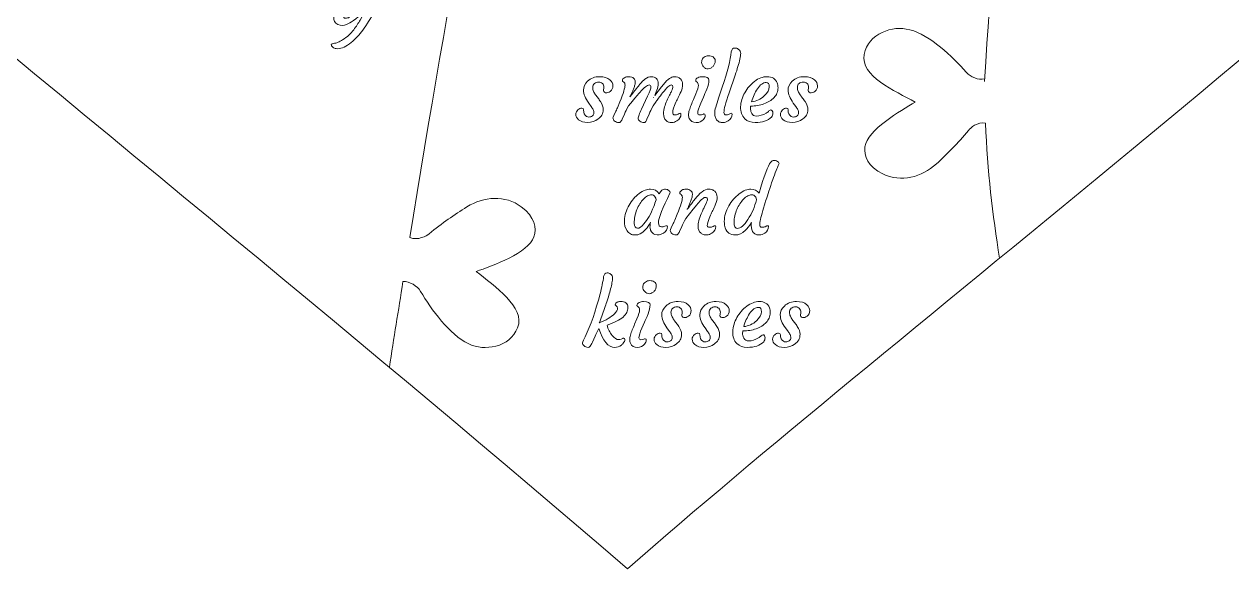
# Model space of a CAD drawing. Header units: inches. Extents: x -160 to 752, y 28 to 782.
# Drawn here: x 164.7 to 445.8, y 27.8 to 154.6 of the extents above; entities that cross this region are included whole.
import ezdxf

# ---------------------------------------------------------------- set-up
doc = ezdxf.new("R2010")
doc.units = ezdxf.units.IN
doc.header["$MEASUREMENT"] = 0
doc.layers.add('_U+0421_U+043B_U+043E_U+0439 1', color=7, linetype='Continuous')

# ---------------------------------------------------------------- blocks, each defined once
blk = doc.blocks.new('block 2')
at = {"layer": '_U+0421_U+043B_U+043E_U+0439 1', "color": 12, "lineweight": 9, "true_color": 0xe30513}
for points, knots in [([(305.09, 27.81), (184.24, 132.09), (55.29, 227.61), (-54.65, 344.61), (-130.38, 432.04), (-160.47, 554.53), (-106.38, 659.79), (-61.65, 746.82), (0.67, 769.94), (55.4, 761.15), (152.47, 745.58), (244.36, 626.03), (305, 559.17), (383.27, 640.56), (469.58, 781.89), (597.36, 753.44), (657.3, 740.1), (700.3, 699.79), (723.45, 645.65), (746.6, 591.54), (751.52, 539.49), (735.49, 482.62), (690.02, 321.27), (429.51, 136.47), (305.09, 27.81), (305.09, 27.81), (305.09, 27.81), (305.09, 27.81)], [0, 0, 0, 0, 1, 1, 1, 2, 2, 2, 3, 3, 3, 4, 4, 4, 5, 5, 5, 6, 6, 6, 7, 7, 7, 8, 8, 8, 9, 9, 9, 9]), ([(368.44, 630.97), (378.34, 624.63), (388.24, 618.29), (397.96, 611.69), (397.25, 610.26), (396.1, 609.49), (394.53, 609.41), (389.64, 609.17), (382.46, 608.18), (378.63, 605.28), (376.76, 603.87), (375.66, 602.11), (375.1, 599.84), (374.53, 597.57), (374.92, 595.27), (376.5, 593.41), (379.85, 589.45), (387.59, 593.74), (392.59, 595.78), (391.99, 591.84), (390.75, 582.99), (393.44, 580.17), (394.96, 578.58), (397.49, 577.82), (400.99, 579.5), (405.22, 581.53), (407.2, 586.12), (406.91, 590.7), (406.55, 594.08), (406.31, 597.58), (405.44, 601.41), (405.29, 602.07), (405.11, 604.3), (406.61, 605.55), (430.89, 588.41), (453.35, 569.48), (471.76, 543.66), (499.53, 504.69), (517.31, 450.95), (500.06, 389.01), (482.8, 327.07), (430.6, 256.9), (406.61, 207.43), (393.54, 180.48), (391.14, 191.77), (388.23, 141.24)], [0, 0, 0, 0, 1, 1, 1, 2, 2, 2, 3, 3, 3, 4, 4, 4, 5, 5, 5, 6, 6, 6, 7, 7, 7, 8, 8, 8, 9, 9, 9, 10, 10, 10, 11, 11, 11, 12, 12, 12, 13, 13, 13, 14, 14, 14, 15, 15, 15, 15]), ([(305, 559.17), (309.08, 537.63), (313.33, 515.82), (316.83, 494.96), (318.78, 494.8), (320.21, 496.52), (320.57, 497.09), (322.64, 500.43), (324.93, 503.09), (327.05, 505.75), (330.05, 509.22), (334.69, 511.09), (339.13, 509.56), (342.8, 508.3), (344.06, 505.99), (344.03, 503.79), (343.97, 499.89), (336.87, 494.46), (333.67, 492.07), (338.67, 490.02), (347.19, 487.64), (346.8, 482.46), (346.61, 480.03), (345.27, 478.12), (343.28, 476.9), (341.28, 475.69), (339.27, 475.2), (336.94, 475.5), (332.18, 476.13), (326.37, 480.47), (322.72, 483.73), (321.54, 484.78), (319.78, 485.25), (318.27, 484.73), (324.35, 446.53), (328.24, 410.82), (325.93, 382.48), (322.31, 337.91), (303.73, 310.91), (288.62, 265.95), (287.04, 266.21), (285.8, 267.11), (285.26, 268.59), (283.6, 273.19), (280.54, 279.76), (276.64, 282.58), (274.74, 283.95), (272.74, 284.48), (270.41, 284.36), (268.07, 284.23), (265.98, 283.18), (264.67, 281.13), (261.87, 276.76), (268.24, 270.62), (271.66, 266.44), (267.71, 265.86), (258.89, 264.45), (256.99, 261.04), (255.91, 259.12), (255.92, 256.49), (258.56, 253.63), (261.74, 250.18), (266.71, 249.63), (271, 251.26), (274.14, 252.6), (277.41, 253.85), (280.82, 255.81), (281.4, 256.14), (283.68, 256.7), (285.32, 255.64), (272.96, 215.04), (263.51, 160.98), (254.5, 104.88), (256.31, 104.14), (258.43, 105.31), (258.94, 105.75), (261.92, 108.31), (264.91, 110.15), (267.74, 112.05), (271.65, 114.45), (276.64, 114.84), (280.41, 112.04), (283.53, 109.73), (284.03, 107.14), (283.33, 105.05), (282.1, 101.35), (273.69, 98.32), (269.92, 97.01), (274.07, 93.54), (281.47, 88.71), (279.54, 83.89), (278.63, 81.63), (276.77, 80.2), (274.5, 79.65), (272.24, 79.09), (270.17, 79.23), (268.04, 80.23), (263.69, 82.27), (259.46, 88.15), (256.97, 92.36), (256.16, 93.72), (254.46, 94.71), (252.86, 94.67), (251.78, 87.84), (250.78, 81.56), (249.7, 74.71)], [0, 0, 0, 0, 1, 1, 1, 2, 2, 2, 3, 3, 3, 4, 4, 4, 5, 5, 5, 6, 6, 6, 7, 7, 7, 8, 8, 8, 9, 9, 9, 10, 10, 10, 11, 11, 11, 12, 12, 12, 13, 13, 13, 14, 14, 14, 15, 15, 15, 16, 16, 16, 17, 17, 17, 18, 18, 18, 19, 19, 19, 20, 20, 20, 21, 21, 21, 22, 22, 22, 23, 23, 23, 24, 24, 24, 25, 25, 25, 26, 26, 26, 27, 27, 27, 28, 28, 28, 29, 29, 29, 30, 30, 30, 31, 31, 31, 32, 32, 32, 33, 33, 33, 34, 34, 34, 35, 35, 35, 35]), ([(388.26, 141.84), (386.7, 141.5), (385, 142.18), (383.96, 143.36), (380.73, 147.04), (375.49, 152.04), (370.84, 153.24), (368.57, 153.83), (366.5, 153.59), (364.38, 152.62), (362.25, 151.66), (360.69, 149.92), (360.21, 147.53), (359.2, 142.43), (367.37, 139.05), (372.08, 136.4), (368.62, 134.42), (360.92, 129.89), (360.39, 126.02), (360.09, 123.85), (361.06, 121.39), (364.55, 119.7), (368.77, 117.64), (373.61, 118.95), (377.01, 122.03), (379.44, 124.41), (382.03, 126.78), (384.49, 129.84), (384.91, 130.37), (386.53, 131.9), (388.45, 131.5), (388.82, 120.56), (390.14, 110.14), (391.71, 100.07)], [0, 0, 0, 0, 1, 1, 1, 2, 2, 2, 3, 3, 3, 4, 4, 4, 5, 5, 5, 6, 6, 6, 7, 7, 7, 8, 8, 8, 9, 9, 9, 10, 10, 10, 11, 11, 11, 11])]:
    blk.add_open_spline(points, degree=3, knots=knots, dxfattribs=at)
at = {"layer": '_U+0421_U+043B_U+043E_U+0439 1', "lineweight": 0}
for points, knots in [([(236.78, 155.67), (236.75, 155.91), (236.75, 156.17), (236.81, 156.45), (236.86, 156.73), (236.97, 157.04), (237.14, 157.38), (237.3, 157.7), (237.49, 158.05), (237.72, 158.4), (237.95, 158.75), (238.19, 159.11), (238.45, 159.47), (238.45, 159.47), (239.22, 160.57), (239.22, 160.57), (240.21, 161.98), (240.64, 162.85), (240.52, 163.17), (240.46, 163.31), (240.34, 163.47), (240.14, 163.64), (240.07, 163.7), (240.05, 163.79), (240.07, 163.91), (240.09, 164.02), (240.16, 164.13), (240.28, 164.21), (240.4, 164.3), (240.54, 164.37), (240.71, 164.42), (241.07, 164.51), (241.41, 164.52), (241.73, 164.46), (242.06, 164.4), (242.3, 164.32), (242.46, 164.22), (242.62, 164.11), (242.74, 163.99), (242.83, 163.87), (243, 163.6), (243.07, 163.34), (243.02, 163.07), (242.97, 162.81), (242.86, 162.51), (242.71, 162.2), (242.56, 161.89), (242.38, 161.55), (242.17, 161.19), (241.95, 160.83), (241.72, 160.46), (241.47, 160.08), (240.8, 159.08), (240.36, 158.43), (240.13, 158.11), (240.13, 158.11), (239.61, 157.41), (239.61, 157.41), (239.32, 156.99), (239.15, 156.69), (239.11, 156.5), (239.08, 156.31), (239.08, 156.18), (239.13, 156.09), (239.17, 156), (239.27, 155.94), (239.43, 155.91), (239.59, 155.88), (239.77, 155.91), (239.99, 155.99), (240.2, 156.07), (240.44, 156.19), (240.69, 156.35), (240.95, 156.51), (241.23, 156.7), (241.51, 156.92), (241.8, 157.13), (242.09, 157.37), (242.37, 157.61), (243.11, 158.23), (243.67, 158.78), (244.06, 159.25), (246.01, 161.63), (247.04, 162.87), (247.15, 162.97), (247.43, 163.22), (247.68, 163.32), (247.9, 163.28), (248.12, 163.23), (248.31, 163.17), (248.47, 163.09), (248.63, 163.01), (248.76, 162.91), (248.86, 162.79), (249.09, 162.55), (249.13, 162.31), (248.98, 162.09), (248.83, 161.87), (248.64, 161.57), (248.42, 161.17), (246.44, 157.74), (245.18, 155.6), (244.62, 154.77), (244.07, 153.93), (243.6, 153.26), (243.22, 152.77), (242.83, 152.27), (242.4, 151.78), (241.91, 151.29), (241.42, 150.8), (240.92, 150.37), (240.41, 149.99), (239.23, 149.13), (238.21, 148.75), (237.34, 148.85), (237.01, 148.88), (236.76, 148.98), (236.59, 149.13), (236.29, 149.4), (236.16, 149.62), (236.19, 149.8), (236.23, 149.98), (236.41, 150.08), (236.72, 150.09), (237.04, 150.1), (237.38, 150.18), (237.75, 150.33), (238.11, 150.48), (238.47, 150.66), (238.82, 150.89), (239.87, 151.56), (240.73, 152.34), (241.41, 153.24), (241.99, 154.03), (242.48, 154.78), (242.88, 155.51), (242.88, 155.51), (244.12, 157.74), (244.12, 157.74), (243.88, 157.54), (243.61, 157.31), (243.32, 157.04), (243.32, 157.04), (242.42, 156.22), (242.42, 156.22), (241.63, 155.55), (241.01, 155.08), (240.53, 154.83), (239.62, 154.35), (238.85, 154.16), (238.23, 154.28), (237.4, 154.44), (236.92, 154.9), (236.78, 155.67), (236.78, 155.67), (236.78, 155.67), (236.78, 155.67)], [0, 0, 0, 0, 1, 1, 1, 2, 2, 2, 3, 3, 3, 4, 4, 4, 5, 5, 5, 6, 6, 6, 7, 7, 7, 8, 8, 8, 9, 9, 9, 10, 10, 10, 11, 11, 11, 12, 12, 12, 13, 13, 13, 14, 14, 14, 15, 15, 15, 16, 16, 16, 17, 17, 17, 18, 18, 18, 19, 19, 19, 20, 20, 20, 21, 21, 21, 22, 22, 22, 23, 23, 23, 24, 24, 24, 25, 25, 25, 26, 26, 26, 27, 27, 27, 28, 28, 28, 29, 29, 29, 30, 30, 30, 31, 31, 31, 32, 32, 32, 33, 33, 33, 34, 34, 34, 35, 35, 35, 36, 36, 36, 37, 37, 37, 38, 38, 38, 39, 39, 39, 40, 40, 40, 41, 41, 41, 42, 42, 42, 43, 43, 43, 44, 44, 44, 45, 45, 45, 46, 46, 46, 47, 47, 47, 48, 48, 48, 49, 49, 49, 50, 50, 50, 51, 51, 51, 52, 52, 52, 52]), ([(325.99, 132.17), (325.82, 132.34), (325.68, 132.57), (325.58, 132.85), (325.47, 133.12), (325.42, 133.44), (325.42, 133.81), (325.42, 134.17), (325.5, 134.66), (325.67, 135.27), (325.83, 135.89), (326.05, 136.59), (326.3, 137.37), (326.3, 137.37), (327.16, 139.91), (327.16, 139.91), (328.38, 143.46), (329.09, 146.19), (329.28, 148.13), (329.34, 148.7), (329.62, 148.99), (330.12, 148.99), (330.43, 148.99), (330.69, 148.91), (330.89, 148.76), (331.29, 148.46), (331.48, 148.13), (331.47, 147.76), (331.45, 147.39), (331.39, 146.94), (331.27, 146.42), (331.16, 145.89), (331.01, 145.31), (330.82, 144.69), (330.64, 144.07), (330.43, 143.41), (330.19, 142.71), (330.19, 142.71), (328.78, 138.56), (328.78, 138.56), (327.97, 136.21), (327.56, 134.68), (327.56, 134), (327.56, 133.63), (327.71, 133.44), (328.01, 133.44), (328.3, 133.44), (328.56, 133.51), (328.8, 133.63), (329.03, 133.75), (329.18, 133.81), (329.25, 133.81), (329.39, 133.81), (329.46, 133.74), (329.46, 133.6), (329.46, 132.99), (329.15, 132.48), (328.53, 132.08), (328.12, 131.8), (327.74, 131.66), (327.39, 131.66), (327.05, 131.66), (326.77, 131.7), (326.56, 131.78), (326.35, 131.86), (326.16, 131.99), (325.99, 132.17), (325.99, 132.17), (325.99, 132.17), (325.99, 132.17)], [0, 0, 0, 0, 1, 1, 1, 2, 2, 2, 3, 3, 3, 4, 4, 4, 5, 5, 5, 6, 6, 6, 7, 7, 7, 8, 8, 8, 9, 9, 9, 10, 10, 10, 11, 11, 11, 12, 12, 12, 13, 13, 13, 14, 14, 14, 15, 15, 15, 16, 16, 16, 17, 17, 17, 18, 18, 18, 19, 19, 19, 20, 20, 20, 21, 21, 21, 22, 22, 22, 23, 23, 23, 23]), ([(325.02, 144.73), (324.87, 144.57), (324.7, 144.44), (324.51, 144.34), (324.32, 144.24), (324.11, 144.18), (323.91, 144.16), (323.69, 144.13), (323.49, 144.17), (323.31, 144.25), (323.12, 144.34), (322.96, 144.47), (322.82, 144.63), (322.53, 144.97), (322.38, 145.32), (322.38, 145.66), (322.38, 146.01), (322.44, 146.27), (322.55, 146.45), (322.66, 146.62), (322.8, 146.76), (322.97, 146.87), (323.3, 147.08), (323.61, 147.19), (323.9, 147.19), (324.19, 147.19), (324.41, 147.17), (324.58, 147.13), (324.73, 147.09), (324.88, 147.02), (325.02, 146.92), (325.35, 146.7), (325.52, 146.42), (325.52, 146.1), (325.52, 145.78), (325.47, 145.51), (325.38, 145.29), (325.29, 145.08), (325.17, 144.89), (325.02, 144.73), (325.02, 144.73), (325.02, 144.73), (325.02, 144.73)], [0, 0, 0, 0, 1, 1, 1, 2, 2, 2, 3, 3, 3, 4, 4, 4, 5, 5, 5, 6, 6, 6, 7, 7, 7, 8, 8, 8, 9, 9, 9, 10, 10, 10, 11, 11, 11, 12, 12, 12, 13, 13, 13, 14, 14, 14, 14]), ([(293.09, 133.56), (293.09, 133.77), (293.14, 133.96), (293.23, 134.14), (293.32, 134.33), (293.44, 134.48), (293.58, 134.6), (293.86, 134.87), (294.16, 135), (294.47, 135), (294.75, 135), (294.88, 134.86), (294.88, 134.58), (294.88, 133.87), (295.12, 133.38), (295.59, 133.1), (295.76, 133), (295.94, 132.94), (296.12, 132.94), (296.3, 132.94), (296.46, 132.96), (296.59, 133), (296.72, 133.05), (296.84, 133.11), (296.95, 133.2), (297.19, 133.4), (297.31, 133.63), (297.31, 133.9), (297.31, 134.18), (297.25, 134.43), (297.13, 134.66), (297.01, 134.88), (296.85, 135.12), (296.67, 135.37), (296.67, 135.37), (296.09, 136.19), (296.09, 136.19), (295.27, 137.28), (294.86, 138.29), (294.86, 139.21), (294.86, 139.97), (295.19, 140.66), (295.83, 141.28), (296.57, 141.98), (297.51, 142.33), (298.66, 142.33), (299.67, 142.33), (300.46, 142.09), (301.03, 141.59), (301.49, 141.19), (301.72, 140.73), (301.72, 140.21), (301.72, 139.67), (301.51, 139.24), (301.11, 138.92), (300.74, 138.64), (300.37, 138.53), (300, 138.6), (299.84, 138.64), (299.71, 138.72), (299.62, 138.86), (299.54, 138.99), (299.52, 139.14), (299.57, 139.31), (299.63, 139.48), (299.65, 139.66), (299.65, 139.84), (299.65, 140.02), (299.62, 140.2), (299.55, 140.35), (299.48, 140.51), (299.39, 140.64), (299.28, 140.75), (299.04, 140.98), (298.79, 141.09), (298.52, 141.09), (298.26, 141.09), (298.05, 141.06), (297.88, 141), (297.71, 140.94), (297.56, 140.86), (297.43, 140.75), (297.16, 140.51), (297.03, 140.2), (297.03, 139.85), (297.03, 139.49), (297.09, 139.18), (297.21, 138.92), (297.33, 138.66), (297.49, 138.4), (297.67, 138.14), (297.85, 137.89), (298.04, 137.62), (298.26, 137.36), (298.47, 137.09), (298.66, 136.81), (298.84, 136.52), (299.27, 135.83), (299.48, 135.23), (299.48, 134.71), (299.48, 134.19), (299.37, 133.75), (299.16, 133.4), (298.94, 133.05), (298.65, 132.74), (298.31, 132.49), (297.57, 131.94), (296.73, 131.67), (295.81, 131.67), (294.94, 131.67), (294.24, 131.88), (293.73, 132.3), (293.31, 132.65), (293.09, 133.07), (293.09, 133.56), (293.09, 133.56), (293.09, 133.56), (293.09, 133.56)], [0, 0, 0, 0, 1, 1, 1, 2, 2, 2, 3, 3, 3, 4, 4, 4, 5, 5, 5, 6, 6, 6, 7, 7, 7, 8, 8, 8, 9, 9, 9, 10, 10, 10, 11, 11, 11, 12, 12, 12, 13, 13, 13, 14, 14, 14, 15, 15, 15, 16, 16, 16, 17, 17, 17, 18, 18, 18, 19, 19, 19, 20, 20, 20, 21, 21, 21, 22, 22, 22, 23, 23, 23, 24, 24, 24, 25, 25, 25, 26, 26, 26, 27, 27, 27, 28, 28, 28, 29, 29, 29, 30, 30, 30, 31, 31, 31, 32, 32, 32, 33, 33, 33, 34, 34, 34, 35, 35, 35, 36, 36, 36, 37, 37, 37, 38, 38, 38, 39, 39, 39, 39]), ([(310.15, 140.4), (309.75, 140.4), (309.03, 139.83), (307.98, 138.68), (307.2, 137.8), (306.63, 137.12), (306.28, 136.67), (306.28, 136.67), (305.36, 135.51), (305.36, 135.51), (304.96, 134.76), (304.65, 134.14), (304.43, 133.64), (304.43, 133.64), (303.87, 132.45), (303.87, 132.45), (303.73, 132.16), (303.61, 131.95), (303.5, 131.83), (303.4, 131.72), (303.25, 131.66), (303.07, 131.66), (302.89, 131.66), (302.72, 131.69), (302.55, 131.75), (302.39, 131.82), (302.24, 131.9), (302.12, 132), (301.86, 132.22), (301.73, 132.46), (301.73, 132.72), (301.73, 132.82), (301.8, 133.02), (301.95, 133.32), (301.95, 133.32), (302.34, 134.15), (302.34, 134.15), (302.47, 134.39), (302.61, 134.71), (302.77, 135.09), (302.77, 135.09), (303.34, 136.49), (303.34, 136.49), (304.15, 138.5), (304.55, 139.8), (304.55, 140.38), (304.55, 140.7), (304.45, 140.93), (304.24, 141.08), (304.24, 141.08), (304.04, 141.22), (304.04, 141.22), (303.97, 141.27), (303.94, 141.35), (303.94, 141.47), (303.94, 141.59), (303.98, 141.71), (304.07, 141.81), (304.17, 141.92), (304.29, 142.02), (304.44, 142.1), (304.74, 142.26), (305.05, 142.33), (305.36, 142.33), (305.67, 142.33), (305.92, 142.3), (306.09, 142.23), (306.27, 142.16), (306.42, 142.07), (306.55, 141.96), (306.81, 141.72), (306.94, 141.47), (306.94, 141.21), (306.94, 140.95), (306.91, 140.69), (306.84, 140.43), (306.77, 140.17), (306.69, 139.9), (306.58, 139.63), (306.48, 139.36), (306.37, 139.1), (306.26, 138.85), (305.98, 138.26), (305.81, 137.9), (305.75, 137.77), (305.68, 137.64), (305.67, 137.59), (305.7, 137.62), (306.94, 139.24), (307.69, 140.19), (307.94, 140.48), (308.47, 141.09), (308.88, 141.51), (309.17, 141.73), (309.71, 142.13), (310.22, 142.33), (310.7, 142.33), (311.17, 142.33), (311.56, 142.18), (311.84, 141.88), (312.13, 141.58), (312.27, 141.19), (312.27, 140.7), (312.27, 140.27), (312.17, 139.77), (311.95, 139.19), (311.73, 138.61), (311.58, 138.2), (311.51, 137.97), (311.51, 137.97), (313.01, 139.95), (313.01, 139.95), (313.01, 139.95), (313.85, 140.96), (313.85, 140.96), (314.35, 141.52), (314.8, 141.89), (315.18, 142.07), (315.56, 142.25), (315.87, 142.33), (316.11, 142.33), (316.35, 142.33), (316.59, 142.29), (316.83, 142.2), (317.06, 142.11), (317.26, 141.99), (317.43, 141.82), (317.77, 141.49), (317.94, 141.05), (317.94, 140.5), (317.94, 139.96), (317.82, 139.42), (317.58, 138.86), (317.33, 138.3), (317.12, 137.84), (316.93, 137.48), (316.75, 137.13), (316.57, 136.77), (316.4, 136.41), (315.9, 135.32), (315.66, 134.52), (315.66, 134), (315.66, 133.63), (315.81, 133.44), (316.11, 133.44), (316.39, 133.44), (316.65, 133.51), (316.89, 133.63), (317.12, 133.75), (317.27, 133.81), (317.34, 133.81), (317.48, 133.81), (317.56, 133.74), (317.56, 133.6), (317.56, 132.99), (317.25, 132.48), (316.63, 132.08), (316.21, 131.8), (315.83, 131.66), (315.49, 131.66), (315.14, 131.66), (314.87, 131.7), (314.66, 131.78), (314.44, 131.86), (314.25, 131.99), (314.08, 132.17), (313.7, 132.56), (313.51, 133.06), (313.51, 133.65), (313.51, 134.24), (313.58, 134.79), (313.73, 135.28), (313.88, 135.78), (314.06, 136.26), (314.27, 136.73), (314.47, 137.2), (314.68, 137.62), (314.89, 138.02), (315.09, 138.41), (315.25, 138.72), (315.36, 138.95), (315.58, 139.43), (315.69, 139.78), (315.69, 140), (315.69, 140.27), (315.55, 140.4), (315.27, 140.4), (314.9, 140.4), (314.24, 139.79), (313.28, 138.57), (312.56, 137.63), (312.06, 136.94), (311.78, 136.53), (311.78, 136.53), (311.08, 135.51), (311.08, 135.51), (310.68, 134.76), (310.38, 134.14), (310.17, 133.64), (310.17, 133.64), (309.65, 132.45), (309.65, 132.45), (309.52, 132.16), (309.41, 131.95), (309.31, 131.83), (309.21, 131.72), (309.08, 131.66), (308.91, 131.66), (308.74, 131.66), (308.58, 131.68), (308.42, 131.74), (308.26, 131.79), (308.12, 131.86), (308, 131.95), (307.74, 132.15), (307.6, 132.36), (307.6, 132.58), (307.6, 132.8), (307.68, 133.1), (307.82, 133.49), (307.97, 133.88), (308.15, 134.31), (308.37, 134.78), (308.37, 134.78), (309.8, 137.81), (309.8, 137.81), (310.31, 138.93), (310.57, 139.64), (310.57, 139.95), (310.57, 140.25), (310.43, 140.4), (310.15, 140.4), (310.15, 140.4), (310.15, 140.4), (310.15, 140.4)], [0, 0, 0, 0, 1, 1, 1, 2, 2, 2, 3, 3, 3, 4, 4, 4, 5, 5, 5, 6, 6, 6, 7, 7, 7, 8, 8, 8, 9, 9, 9, 10, 10, 10, 11, 11, 11, 12, 12, 12, 13, 13, 13, 14, 14, 14, 15, 15, 15, 16, 16, 16, 17, 17, 17, 18, 18, 18, 19, 19, 19, 20, 20, 20, 21, 21, 21, 22, 22, 22, 23, 23, 23, 24, 24, 24, 25, 25, 25, 26, 26, 26, 27, 27, 27, 28, 28, 28, 29, 29, 29, 30, 30, 30, 31, 31, 31, 32, 32, 32, 33, 33, 33, 34, 34, 34, 35, 35, 35, 36, 36, 36, 37, 37, 37, 38, 38, 38, 39, 39, 39, 40, 40, 40, 41, 41, 41, 42, 42, 42, 43, 43, 43, 44, 44, 44, 45, 45, 45, 46, 46, 46, 47, 47, 47, 48, 48, 48, 49, 49, 49, 50, 50, 50, 51, 51, 51, 52, 52, 52, 53, 53, 53, 54, 54, 54, 55, 55, 55, 56, 56, 56, 57, 57, 57, 58, 58, 58, 59, 59, 59, 60, 60, 60, 61, 61, 61, 62, 62, 62, 63, 63, 63, 64, 64, 64, 65, 65, 65, 66, 66, 66, 67, 67, 67, 68, 68, 68, 69, 69, 69, 70, 70, 70, 71, 71, 71, 72, 72, 72, 73, 73, 73, 74, 74, 74, 75, 75, 75, 76, 76, 76, 77, 77, 77, 78, 78, 78, 78]), ([(322.92, 133.67), (323.1, 133.67), (323.19, 133.55), (323.19, 133.32), (323.19, 133.01), (323.05, 132.7), (322.77, 132.37), (322.36, 131.89), (321.81, 131.66), (321.13, 131.66), (320.33, 131.66), (319.79, 131.98), (319.5, 132.62), (319.39, 132.84), (319.34, 133.11), (319.34, 133.43), (319.34, 133.75), (319.39, 134.11), (319.5, 134.5), (319.62, 134.89), (319.76, 135.31), (319.93, 135.74), (320.09, 136.17), (320.27, 136.61), (320.47, 137.05), (320.47, 137.05), (321.01, 138.34), (321.01, 138.34), (321.41, 139.3), (321.61, 139.93), (321.61, 140.24), (321.61, 140.55), (321.57, 140.75), (321.51, 140.85), (321.44, 140.94), (321.37, 141.02), (321.3, 141.08), (321.3, 141.08), (321.09, 141.22), (321.09, 141.22), (321.02, 141.27), (320.99, 141.35), (320.99, 141.47), (320.99, 141.59), (321.04, 141.71), (321.13, 141.81), (321.22, 141.92), (321.34, 142.02), (321.49, 142.1), (321.8, 142.26), (322.16, 142.33), (322.57, 142.33), (323.57, 142.33), (324.07, 142.07), (324.07, 141.55), (324.07, 140.93), (323.91, 140.23), (323.59, 139.45), (323.27, 138.66), (322.99, 138.03), (322.77, 137.54), (322.77, 137.54), (322.16, 136.13), (322.16, 136.13), (321.71, 135.1), (321.48, 134.35), (321.48, 133.89), (321.48, 133.59), (321.63, 133.44), (321.93, 133.44), (322.22, 133.44), (322.45, 133.48), (322.6, 133.56), (322.75, 133.63), (322.86, 133.67), (322.92, 133.67), (322.92, 133.67), (322.92, 133.67), (322.92, 133.67)], [0, 0, 0, 0, 1, 1, 1, 2, 2, 2, 3, 3, 3, 4, 4, 4, 5, 5, 5, 6, 6, 6, 7, 7, 7, 8, 8, 8, 9, 9, 9, 10, 10, 10, 11, 11, 11, 12, 12, 12, 13, 13, 13, 14, 14, 14, 15, 15, 15, 16, 16, 16, 17, 17, 17, 18, 18, 18, 19, 19, 19, 20, 20, 20, 21, 21, 21, 22, 22, 22, 23, 23, 23, 24, 24, 24, 25, 25, 25, 26, 26, 26, 26]), ([(331.44, 135.33), (331.46, 135.93), (331.56, 136.49), (331.73, 137.04), (331.9, 137.58), (332.13, 138.1), (332.42, 138.61), (332.7, 139.12), (333.04, 139.6), (333.42, 140.05), (333.81, 140.5), (334.23, 140.9), (334.68, 141.24), (335.65, 141.97), (336.63, 142.33), (337.63, 142.33), (338.79, 142.33), (339.57, 141.86), (339.96, 140.89), (340.1, 140.56), (340.16, 140.18), (340.15, 139.73), (340.14, 139.29), (340.06, 138.88), (339.9, 138.5), (339.73, 138.12), (339.51, 137.77), (339.22, 137.46), (338.93, 137.15), (338.59, 136.88), (338.18, 136.63), (337.79, 136.39), (337.35, 136.18), (336.88, 136.01), (335.91, 135.67), (334.88, 135.49), (333.78, 135.48), (333.75, 135.38), (333.73, 135.24), (333.72, 135.05), (333.72, 134.86), (333.74, 134.65), (333.79, 134.41), (333.83, 134.18), (333.91, 133.97), (334.03, 133.78), (334.28, 133.37), (334.63, 133.17), (335.09, 133.17), (335.89, 133.17), (336.65, 133.4), (337.4, 133.86), (337.67, 134.02), (337.88, 134.18), (338.05, 134.35), (338.22, 134.52), (338.37, 134.6), (338.49, 134.6), (338.61, 134.6), (338.72, 134.53), (338.81, 134.38), (338.9, 134.23), (338.95, 134.07), (338.95, 133.88), (338.95, 133.52), (338.84, 133.21), (338.64, 132.94), (337.78, 132.09), (336.5, 131.66), (334.81, 131.66), (333.81, 131.66), (333, 131.96), (332.4, 132.56), (331.71, 133.24), (331.4, 134.16), (331.44, 135.33), (331.44, 135.33), (331.44, 135.33), (331.44, 135.33)], [0, 0, 0, 0, 1, 1, 1, 2, 2, 2, 3, 3, 3, 4, 4, 4, 5, 5, 5, 6, 6, 6, 7, 7, 7, 8, 8, 8, 9, 9, 9, 10, 10, 10, 11, 11, 11, 12, 12, 12, 13, 13, 13, 14, 14, 14, 15, 15, 15, 16, 16, 16, 17, 17, 17, 18, 18, 18, 19, 19, 19, 20, 20, 20, 21, 21, 21, 22, 22, 22, 23, 23, 23, 24, 24, 24, 25, 25, 25, 26, 26, 26, 26]), ([(337.4, 140.98), (336.69, 140.98), (336, 140.48), (335.34, 139.5), (334.78, 138.66), (334.33, 137.66), (333.99, 136.5), (335.13, 136.62), (336.12, 137.06), (336.95, 137.85), (337.72, 138.58), (338.11, 139.29), (338.11, 139.96), (338.11, 140.64), (337.87, 140.98), (337.4, 140.98), (337.4, 140.98), (337.4, 140.98), (337.4, 140.98)], [0, 0, 0, 0, 1, 1, 1, 2, 2, 2, 3, 3, 3, 4, 4, 4, 5, 5, 5, 6, 6, 6, 6]), ([(340.71, 133.56), (340.71, 133.77), (340.76, 133.96), (340.85, 134.14), (340.94, 134.33), (341.06, 134.48), (341.19, 134.6), (341.48, 134.87), (341.78, 135), (342.09, 135), (342.37, 135), (342.5, 134.86), (342.5, 134.58), (342.5, 133.87), (342.74, 133.38), (343.21, 133.1), (343.38, 133), (343.56, 132.94), (343.74, 132.94), (343.92, 132.94), (344.08, 132.96), (344.21, 133), (344.34, 133.05), (344.46, 133.11), (344.57, 133.2), (344.81, 133.4), (344.93, 133.63), (344.93, 133.9), (344.93, 134.18), (344.87, 134.43), (344.75, 134.66), (344.63, 134.88), (344.47, 135.12), (344.29, 135.37), (344.29, 135.37), (343.71, 136.19), (343.71, 136.19), (342.89, 137.28), (342.48, 138.29), (342.48, 139.21), (342.48, 139.97), (342.81, 140.66), (343.45, 141.28), (344.19, 141.98), (345.13, 142.33), (346.28, 142.33), (347.29, 142.33), (348.08, 142.09), (348.64, 141.59), (349.11, 141.19), (349.34, 140.73), (349.34, 140.21), (349.34, 139.67), (349.13, 139.24), (348.72, 138.92), (348.36, 138.64), (347.99, 138.53), (347.62, 138.6), (347.46, 138.64), (347.33, 138.72), (347.24, 138.86), (347.15, 138.99), (347.14, 139.14), (347.19, 139.31), (347.25, 139.48), (347.27, 139.66), (347.27, 139.84), (347.27, 140.02), (347.24, 140.2), (347.17, 140.35), (347.1, 140.51), (347.01, 140.64), (346.9, 140.75), (346.66, 140.98), (346.41, 141.09), (346.14, 141.09), (345.88, 141.09), (345.67, 141.06), (345.49, 141), (345.33, 140.94), (345.18, 140.86), (345.05, 140.75), (344.78, 140.51), (344.65, 140.2), (344.65, 139.85), (344.65, 139.49), (344.71, 139.18), (344.83, 138.92), (344.95, 138.66), (345.11, 138.4), (345.28, 138.14), (345.47, 137.89), (345.66, 137.62), (345.87, 137.36), (346.08, 137.09), (346.28, 136.81), (346.46, 136.52), (346.89, 135.83), (347.1, 135.23), (347.1, 134.71), (347.1, 134.19), (346.99, 133.75), (346.77, 133.4), (346.56, 133.05), (346.27, 132.74), (345.93, 132.49), (345.18, 131.94), (344.35, 131.67), (343.43, 131.67), (342.55, 131.67), (341.86, 131.88), (341.35, 132.3), (340.93, 132.65), (340.71, 133.07), (340.71, 133.56), (340.71, 133.56), (340.71, 133.56), (340.71, 133.56)], [0, 0, 0, 0, 1, 1, 1, 2, 2, 2, 3, 3, 3, 4, 4, 4, 5, 5, 5, 6, 6, 6, 7, 7, 7, 8, 8, 8, 9, 9, 9, 10, 10, 10, 11, 11, 11, 12, 12, 12, 13, 13, 13, 14, 14, 14, 15, 15, 15, 16, 16, 16, 17, 17, 17, 18, 18, 18, 19, 19, 19, 20, 20, 20, 21, 21, 21, 22, 22, 22, 23, 23, 23, 24, 24, 24, 25, 25, 25, 26, 26, 26, 27, 27, 27, 28, 28, 28, 29, 29, 29, 30, 30, 30, 31, 31, 31, 32, 32, 32, 33, 33, 33, 34, 34, 34, 35, 35, 35, 36, 36, 36, 37, 37, 37, 38, 38, 38, 39, 39, 39, 39]), ([(311.16, 137.52), (311.17, 137.52), (311.17, 137.52), (311.17, 137.53), (311.17, 137.53), (311.18, 137.55), (311.18, 137.55), (311.17, 137.54), (311.16, 137.53), (311.16, 137.52), (311.16, 137.52), (311.16, 137.52), (311.16, 137.52)], [0, 0, 0, 0, 1, 1, 1, 2, 2, 2, 3, 3, 3, 4, 4, 4, 4]), ([(337.74, 107.66), (337.88, 107.66), (337.95, 107.59), (337.95, 107.44), (337.95, 106.85), (337.65, 106.35), (337.05, 105.93), (336.64, 105.64), (336.26, 105.5), (335.9, 105.5), (335.55, 105.5), (335.26, 105.54), (335.05, 105.62), (334.84, 105.7), (334.65, 105.83), (334.48, 106.01), (334.1, 106.42), (333.91, 106.98), (333.91, 107.7), (333.91, 107.84), (333.93, 108.07), (333.99, 108.38), (333.44, 107.53), (332.96, 106.93), (332.57, 106.58), (331.77, 105.86), (330.99, 105.5), (330.23, 105.5), (329.02, 105.5), (328.23, 106.04), (327.86, 107.13), (327.72, 107.54), (327.65, 108.04), (327.65, 108.64), (327.65, 109.25), (327.74, 109.87), (327.93, 110.48), (328.11, 111.1), (328.36, 111.69), (328.68, 112.25), (328.99, 112.81), (329.37, 113.33), (329.78, 113.81), (330.2, 114.29), (330.65, 114.71), (331.11, 115.06), (332.1, 115.8), (333, 116.17), (333.81, 116.17), (334.61, 116.17), (335.25, 115.85), (335.74, 115.19), (336.92, 119.25), (337.81, 121.65), (338.41, 122.38), (338.66, 122.68), (338.93, 122.83), (339.21, 122.83), (339.67, 122.83), (340.02, 122.69), (340.26, 122.43), (340.34, 122.34), (340.38, 122.25), (340.38, 122.16), (340.38, 122.08), (340.32, 121.91), (340.21, 121.67), (340.1, 121.43), (339.94, 121.05), (339.73, 120.52), (339.12, 118.92), (338.7, 117.74), (338.45, 117), (337.83, 115.1), (337.4, 113.8), (337.18, 113.08), (337.18, 113.08), (336.62, 111.19), (336.62, 111.19), (336.14, 109.51), (335.9, 108.44), (335.9, 107.98), (335.9, 107.52), (336.07, 107.29), (336.4, 107.29), (336.71, 107.29), (336.95, 107.34), (337.14, 107.42), (337.14, 107.42), (337.52, 107.6), (337.52, 107.6), (337.6, 107.64), (337.67, 107.66), (337.74, 107.66), (337.74, 107.66), (337.74, 107.66), (337.74, 107.66)], [0, 0, 0, 0, 1, 1, 1, 2, 2, 2, 3, 3, 3, 4, 4, 4, 5, 5, 5, 6, 6, 6, 7, 7, 7, 8, 8, 8, 9, 9, 9, 10, 10, 10, 11, 11, 11, 12, 12, 12, 13, 13, 13, 14, 14, 14, 15, 15, 15, 16, 16, 16, 17, 17, 17, 18, 18, 18, 19, 19, 19, 20, 20, 20, 21, 21, 21, 22, 22, 22, 23, 23, 23, 24, 24, 24, 25, 25, 25, 26, 26, 26, 27, 27, 27, 28, 28, 28, 29, 29, 29, 30, 30, 30, 31, 31, 31, 32, 32, 32, 32]), ([(312.35, 108.32), (312.35, 107.69), (312.57, 107.38), (313.01, 107.38), (313.32, 107.38), (313.57, 107.42), (313.77, 107.52), (313.97, 107.62), (314.11, 107.66), (314.18, 107.66), (314.32, 107.66), (314.39, 107.59), (314.39, 107.44), (314.39, 106.85), (314.09, 106.35), (313.47, 105.93), (312.82, 105.48), (312.16, 105.38), (311.49, 105.6), (311.05, 105.76), (310.72, 106.09), (310.51, 106.61), (310.41, 106.88), (310.35, 107.12), (310.35, 107.34), (310.35, 107.69), (310.39, 108.07), (310.46, 108.46), (309.82, 107.17), (309.03, 106.27), (308.1, 105.78), (307.72, 105.59), (307.32, 105.5), (306.9, 105.5), (306.48, 105.5), (306.11, 105.59), (305.8, 105.76), (305.49, 105.93), (305.23, 106.17), (305.01, 106.48), (304.57, 107.12), (304.37, 107.92), (304.41, 108.89), (304.45, 110.1), (304.81, 111.29), (305.48, 112.46), (306.1, 113.54), (306.88, 114.43), (307.83, 115.12), (308.78, 115.83), (309.66, 116.17), (310.49, 116.17), (311.31, 116.17), (311.97, 115.8), (312.48, 115.04), (312.95, 115.8), (313.37, 116.17), (313.73, 116.17), (314.11, 116.17), (314.41, 116.1), (314.6, 115.96), (314.98, 115.69), (315.11, 115.45), (315, 115.25), (313.29, 111.75), (312.41, 109.57), (312.37, 108.71), (312.36, 108.59), (312.35, 108.45), (312.35, 108.32), (312.35, 108.32), (312.35, 108.32), (312.35, 108.32)], [0, 0, 0, 0, 1, 1, 1, 2, 2, 2, 3, 3, 3, 4, 4, 4, 5, 5, 5, 6, 6, 6, 7, 7, 7, 8, 8, 8, 9, 9, 9, 10, 10, 10, 11, 11, 11, 12, 12, 12, 13, 13, 13, 14, 14, 14, 15, 15, 15, 16, 16, 16, 17, 17, 17, 18, 18, 18, 19, 19, 19, 20, 20, 20, 21, 21, 21, 22, 22, 22, 23, 23, 23, 24, 24, 24, 24]), ([(323.16, 114.25), (322.95, 114.25), (322.65, 114.04), (322.26, 113.64), (321.87, 113.23), (321.53, 112.86), (321.25, 112.53), (321.25, 112.53), (320.38, 111.49), (320.38, 111.49), (320.38, 111.49), (318.7, 109.35), (318.7, 109.35), (318.31, 108.6), (318, 107.98), (317.77, 107.48), (317.77, 107.48), (317.22, 106.29), (317.22, 106.29), (317.08, 106), (316.95, 105.79), (316.85, 105.68), (316.74, 105.56), (316.6, 105.5), (316.42, 105.5), (316.24, 105.5), (316.07, 105.53), (315.9, 105.6), (315.73, 105.66), (315.58, 105.74), (315.46, 105.84), (315.2, 106.06), (315.08, 106.3), (315.08, 106.56), (315.08, 106.66), (315.15, 106.86), (315.3, 107.16), (315.3, 107.16), (315.69, 107.99), (315.69, 107.99), (315.81, 108.24), (315.95, 108.55), (316.12, 108.93), (316.12, 108.93), (316.69, 110.33), (316.69, 110.33), (317.49, 112.34), (317.9, 113.64), (317.9, 114.22), (317.9, 114.54), (317.79, 114.77), (317.59, 114.92), (317.59, 114.92), (317.38, 115.06), (317.38, 115.06), (317.31, 115.11), (317.28, 115.19), (317.28, 115.31), (317.28, 115.43), (317.33, 115.55), (317.42, 115.65), (317.51, 115.76), (317.63, 115.86), (317.78, 115.94), (318.09, 116.1), (318.4, 116.17), (318.71, 116.17), (319.02, 116.17), (319.26, 116.14), (319.43, 116.07), (319.6, 116), (319.74, 115.91), (319.86, 115.8), (320.11, 115.56), (320.23, 115.31), (320.23, 115.05), (320.23, 114.79), (320.2, 114.53), (320.14, 114.27), (320.07, 114.01), (319.99, 113.74), (319.89, 113.47), (319.79, 113.2), (319.69, 112.94), (319.58, 112.68), (319.47, 112.42), (319.37, 112.2), (319.29, 112.01), (319.29, 112.01), (319.08, 111.57), (319.08, 111.57), (319.03, 111.46), (319.01, 111.42), (319.04, 111.47), (319.79, 112.51), (320.29, 113.19), (320.53, 113.49), (320.53, 113.49), (321.25, 114.35), (321.25, 114.35), (321.77, 114.96), (322.18, 115.37), (322.48, 115.56), (323.09, 115.97), (323.56, 116.17), (323.91, 116.17), (324.26, 116.17), (324.56, 116.13), (324.79, 116.04), (325.03, 115.95), (325.24, 115.83), (325.42, 115.67), (325.79, 115.32), (325.98, 114.87), (325.98, 114.34), (325.98, 113.8), (325.86, 113.23), (325.61, 112.65), (325.36, 112.07), (325.15, 111.59), (324.97, 111.23), (324.79, 110.86), (324.62, 110.49), (324.45, 110.12), (323.95, 108.98), (323.69, 108.15), (323.69, 107.63), (323.69, 107.4), (323.87, 107.28), (324.24, 107.28), (324.53, 107.28), (324.79, 107.35), (325.02, 107.47), (325.26, 107.59), (325.41, 107.65), (325.48, 107.65), (325.62, 107.65), (325.69, 107.58), (325.69, 107.44), (325.69, 106.83), (325.38, 106.33), (324.76, 105.92), (324.35, 105.64), (323.97, 105.5), (323.62, 105.5), (323.27, 105.5), (322.98, 105.53), (322.76, 105.61), (322.53, 105.68), (322.32, 105.81), (322.15, 105.97), (321.74, 106.33), (321.54, 106.83), (321.54, 107.48), (321.54, 108.27), (321.79, 109.26), (322.29, 110.44), (322.65, 111.25), (322.91, 111.81), (323.06, 112.11), (323.06, 112.11), (323.4, 112.83), (323.4, 112.83), (323.61, 113.27), (323.72, 113.61), (323.72, 113.87), (323.72, 114.12), (323.53, 114.25), (323.16, 114.25), (323.16, 114.25), (323.16, 114.25), (323.16, 114.25)], [0, 0, 0, 0, 1, 1, 1, 2, 2, 2, 3, 3, 3, 4, 4, 4, 5, 5, 5, 6, 6, 6, 7, 7, 7, 8, 8, 8, 9, 9, 9, 10, 10, 10, 11, 11, 11, 12, 12, 12, 13, 13, 13, 14, 14, 14, 15, 15, 15, 16, 16, 16, 17, 17, 17, 18, 18, 18, 19, 19, 19, 20, 20, 20, 21, 21, 21, 22, 22, 22, 23, 23, 23, 24, 24, 24, 25, 25, 25, 26, 26, 26, 27, 27, 27, 28, 28, 28, 29, 29, 29, 30, 30, 30, 31, 31, 31, 32, 32, 32, 33, 33, 33, 34, 34, 34, 35, 35, 35, 36, 36, 36, 37, 37, 37, 38, 38, 38, 39, 39, 39, 40, 40, 40, 41, 41, 41, 42, 42, 42, 43, 43, 43, 44, 44, 44, 45, 45, 45, 46, 46, 46, 47, 47, 47, 48, 48, 48, 49, 49, 49, 50, 50, 50, 51, 51, 51, 52, 52, 52, 53, 53, 53, 54, 54, 54, 55, 55, 55, 56, 56, 56, 57, 57, 57, 57]), ([(306.68, 108.28), (306.68, 107.46), (306.94, 107.05), (307.46, 107.05), (307.86, 107.05), (308.36, 107.39), (308.94, 108.07), (309.8, 109.07), (310.56, 110.42), (311.22, 112.12), (311.43, 112.65), (311.61, 113.18), (311.76, 113.71), (311.73, 114.18), (311.53, 114.52), (311.17, 114.73), (311.05, 114.81), (310.87, 114.85), (310.63, 114.85), (310.38, 114.85), (310.1, 114.76), (309.78, 114.58), (309.45, 114.4), (309.14, 114.16), (308.84, 113.86), (308.53, 113.55), (308.25, 113.19), (307.99, 112.77), (307.73, 112.35), (307.5, 111.9), (307.3, 111.4), (306.88, 110.35), (306.68, 109.31), (306.68, 108.28), (306.68, 108.28), (306.68, 108.28), (306.68, 108.28)], [0, 0, 0, 0, 1, 1, 1, 2, 2, 2, 3, 3, 3, 4, 4, 4, 5, 5, 5, 6, 6, 6, 7, 7, 7, 8, 8, 8, 9, 9, 9, 10, 10, 10, 11, 11, 11, 12, 12, 12, 12]), ([(330.72, 107.03), (331.42, 107.03), (332.23, 107.71), (333.13, 109.08), (334.08, 110.5), (334.74, 112.05), (335.11, 113.71), (335.09, 114.18), (334.89, 114.52), (334.53, 114.73), (334.41, 114.81), (334.22, 114.85), (333.97, 114.85), (333.72, 114.85), (333.44, 114.76), (333.1, 114.58), (332.77, 114.4), (332.46, 114.15), (332.14, 113.84), (331.83, 113.54), (331.54, 113.18), (331.28, 112.77), (331.01, 112.36), (330.77, 111.92), (330.58, 111.46), (330.15, 110.45), (329.93, 109.46), (329.93, 108.49), (329.93, 107.51), (330.2, 107.03), (330.72, 107.03), (330.72, 107.03), (330.72, 107.03), (330.72, 107.03)], [0, 0, 0, 0, 1, 1, 1, 2, 2, 2, 3, 3, 3, 4, 4, 4, 5, 5, 5, 6, 6, 6, 7, 7, 7, 8, 8, 8, 9, 9, 9, 10, 10, 10, 11, 11, 11, 11]), ([(302.16, 79.35), (300.62, 79.35), (299.39, 80.82), (298.47, 83.75), (298.1, 83.09), (297.8, 82.48), (297.57, 81.93), (297.57, 81.93), (296.95, 80.54), (296.95, 80.54), (296.78, 80.16), (296.61, 79.87), (296.46, 79.66), (296.3, 79.44), (296.13, 79.34), (295.94, 79.34), (295.75, 79.34), (295.58, 79.37), (295.42, 79.44), (295.26, 79.5), (295.13, 79.58), (295.01, 79.69), (294.77, 79.91), (294.65, 80.14), (294.65, 80.4), (294.65, 80.51), (294.73, 80.7), (294.87, 81), (294.87, 81), (295.28, 81.83), (295.28, 81.83), (296.55, 84.46), (297.71, 87.78), (298.74, 91.81), (299.12, 93.29), (299.4, 94.63), (299.57, 95.81), (299.65, 96.38), (299.92, 96.67), (300.41, 96.67), (300.7, 96.67), (300.93, 96.59), (301.12, 96.44), (301.49, 96.15), (301.67, 95.84), (301.65, 95.5), (301.64, 95.16), (301.6, 94.78), (301.51, 94.36), (301.44, 93.94), (301.33, 93.48), (301.2, 92.97), (301.08, 92.48), (300.93, 91.95), (300.76, 91.41), (300.32, 89.98), (299.99, 88.97), (299.77, 88.36), (299.77, 88.36), (298.82, 85.72), (298.82, 85.72), (298.69, 85.4), (298.6, 85.18), (298.53, 85.03), (300.11, 85.66), (301.29, 86.36), (302.08, 87.16), (302.56, 87.63), (302.8, 88.08), (302.8, 88.5), (302.8, 88.7), (302.73, 88.86), (302.59, 88.96), (302.45, 89.05), (302.36, 89.12), (302.3, 89.18), (302.25, 89.22), (302.25, 89.32), (302.29, 89.45), (302.34, 89.58), (302.46, 89.71), (302.68, 89.83), (302.89, 89.96), (303.14, 90.02), (303.44, 90.02), (303.74, 90.02), (303.99, 89.99), (304.19, 89.94), (304.4, 89.88), (304.57, 89.8), (304.72, 89.68), (305.05, 89.44), (305.22, 89.11), (305.22, 88.67), (305.22, 88.23), (305.13, 87.83), (304.94, 87.47), (304.76, 87.1), (304.48, 86.75), (304.09, 86.41), (303.31, 85.76), (302.08, 85.12), (300.39, 84.51), (300.6, 83.6), (300.99, 82.81), (301.55, 82.12), (302.09, 81.46), (302.59, 81.14), (303.03, 81.14), (303.27, 81.14), (303.47, 81.18), (303.65, 81.26), (303.65, 81.26), (304.02, 81.44), (304.02, 81.44), (304.09, 81.49), (304.16, 81.51), (304.23, 81.51), (304.4, 81.51), (304.48, 81.4), (304.48, 81.2), (304.48, 81.02), (304.46, 80.87), (304.39, 80.74), (304.33, 80.6), (304.25, 80.46), (304.13, 80.31), (304.02, 80.16), (303.88, 80.01), (303.7, 79.87), (303.26, 79.52), (302.74, 79.35), (302.16, 79.35), (302.16, 79.35), (302.16, 79.35), (302.16, 79.35)], [0, 0, 0, 0, 1, 1, 1, 2, 2, 2, 3, 3, 3, 4, 4, 4, 5, 5, 5, 6, 6, 6, 7, 7, 7, 8, 8, 8, 9, 9, 9, 10, 10, 10, 11, 11, 11, 12, 12, 12, 13, 13, 13, 14, 14, 14, 15, 15, 15, 16, 16, 16, 17, 17, 17, 18, 18, 18, 19, 19, 19, 20, 20, 20, 21, 21, 21, 22, 22, 22, 23, 23, 23, 24, 24, 24, 25, 25, 25, 26, 26, 26, 27, 27, 27, 28, 28, 28, 29, 29, 29, 30, 30, 30, 31, 31, 31, 32, 32, 32, 33, 33, 33, 34, 34, 34, 35, 35, 35, 36, 36, 36, 37, 37, 37, 38, 38, 38, 39, 39, 39, 40, 40, 40, 41, 41, 41, 42, 42, 42, 43, 43, 43, 44, 44, 44, 45, 45, 45, 45]), ([(311.33, 92.41), (311.18, 92.25), (311.01, 92.12), (310.82, 92.03), (310.63, 91.93), (310.43, 91.86), (310.22, 91.84), (310, 91.82), (309.81, 91.85), (309.62, 91.94), (309.43, 92.03), (309.27, 92.15), (309.13, 92.31), (308.84, 92.66), (308.69, 93), (308.69, 93.35), (308.69, 93.7), (308.75, 93.96), (308.86, 94.13), (308.98, 94.3), (309.12, 94.45), (309.29, 94.55), (309.61, 94.77), (309.92, 94.87), (310.21, 94.87), (310.5, 94.87), (310.73, 94.85), (310.89, 94.81), (311.04, 94.77), (311.19, 94.7), (311.33, 94.61), (311.66, 94.38), (311.83, 94.11), (311.83, 93.78), (311.83, 93.46), (311.78, 93.19), (311.69, 92.97), (311.6, 92.76), (311.48, 92.57), (311.33, 92.41), (311.33, 92.41), (311.33, 92.41), (311.33, 92.41)], [0, 0, 0, 0, 1, 1, 1, 2, 2, 2, 3, 3, 3, 4, 4, 4, 5, 5, 5, 6, 6, 6, 7, 7, 7, 8, 8, 8, 9, 9, 9, 10, 10, 10, 11, 11, 11, 12, 12, 12, 13, 13, 13, 14, 14, 14, 14]), ([(309.23, 81.35), (309.41, 81.35), (309.5, 81.24), (309.5, 81), (309.5, 80.7), (309.36, 80.38), (309.08, 80.06), (308.67, 79.58), (308.12, 79.34), (307.44, 79.34), (306.65, 79.34), (306.11, 79.66), (305.81, 80.3), (305.7, 80.53), (305.65, 80.8), (305.65, 81.12), (305.65, 81.44), (305.7, 81.79), (305.82, 82.19), (305.93, 82.58), (306.07, 82.99), (306.24, 83.42), (306.4, 83.85), (306.59, 84.29), (306.78, 84.74), (306.78, 84.74), (307.33, 86.02), (307.33, 86.02), (307.72, 86.98), (307.92, 87.62), (307.92, 87.92), (307.92, 88.23), (307.88, 88.43), (307.82, 88.53), (307.75, 88.63), (307.69, 88.7), (307.61, 88.76), (307.61, 88.76), (307.41, 88.9), (307.41, 88.9), (307.34, 88.95), (307.3, 89.03), (307.3, 89.15), (307.3, 89.27), (307.35, 89.39), (307.44, 89.5), (307.53, 89.6), (307.65, 89.7), (307.8, 89.78), (308.11, 89.94), (308.47, 90.02), (308.88, 90.02), (309.88, 90.02), (310.38, 89.75), (310.38, 89.23), (310.38, 88.62), (310.22, 87.92), (309.9, 87.13), (309.58, 86.34), (309.31, 85.71), (309.08, 85.22), (309.08, 85.22), (308.47, 83.81), (308.47, 83.81), (308.02, 82.78), (307.79, 82.03), (307.79, 81.58), (307.79, 81.28), (307.94, 81.13), (308.24, 81.13), (308.54, 81.13), (308.76, 81.16), (308.91, 81.24), (309.06, 81.31), (309.17, 81.35), (309.23, 81.35), (309.23, 81.35), (309.23, 81.35), (309.23, 81.35)], [0, 0, 0, 0, 1, 1, 1, 2, 2, 2, 3, 3, 3, 4, 4, 4, 5, 5, 5, 6, 6, 6, 7, 7, 7, 8, 8, 8, 9, 9, 9, 10, 10, 10, 11, 11, 11, 12, 12, 12, 13, 13, 13, 14, 14, 14, 15, 15, 15, 16, 16, 16, 17, 17, 17, 18, 18, 18, 19, 19, 19, 20, 20, 20, 21, 21, 21, 22, 22, 22, 23, 23, 23, 24, 24, 24, 25, 25, 25, 26, 26, 26, 26]), ([(311.31, 81.24), (311.31, 81.45), (311.36, 81.65), (311.45, 81.83), (311.54, 82.01), (311.65, 82.16), (311.79, 82.28), (312.08, 82.55), (312.38, 82.68), (312.69, 82.68), (312.96, 82.68), (313.1, 82.54), (313.1, 82.26), (313.1, 81.55), (313.33, 81.06), (313.8, 80.78), (313.97, 80.68), (314.15, 80.63), (314.34, 80.63), (314.52, 80.63), (314.67, 80.65), (314.8, 80.69), (314.93, 80.73), (315.05, 80.79), (315.16, 80.88), (315.41, 81.08), (315.53, 81.31), (315.53, 81.59), (315.53, 81.86), (315.47, 82.11), (315.35, 82.34), (315.22, 82.57), (315.07, 82.81), (314.89, 83.06), (314.89, 83.06), (314.31, 83.88), (314.31, 83.88), (313.49, 84.97), (313.08, 85.97), (313.08, 86.89), (313.08, 87.65), (313.4, 88.35), (314.05, 88.96), (314.78, 89.67), (315.73, 90.02), (316.88, 90.02), (317.89, 90.02), (318.68, 89.77), (319.24, 89.27), (319.7, 88.87), (319.93, 88.41), (319.93, 87.89), (319.93, 87.35), (319.73, 86.93), (319.32, 86.61), (318.95, 86.32), (318.58, 86.21), (318.22, 86.29), (318.05, 86.32), (317.93, 86.41), (317.84, 86.54), (317.75, 86.67), (317.73, 86.82), (317.79, 86.99), (317.84, 87.16), (317.87, 87.34), (317.87, 87.52), (317.87, 87.71), (317.83, 87.88), (317.77, 88.04), (317.7, 88.19), (317.61, 88.32), (317.49, 88.43), (317.25, 88.66), (317, 88.77), (316.74, 88.77), (316.48, 88.77), (316.26, 88.74), (316.09, 88.68), (315.92, 88.62), (315.77, 88.54), (315.64, 88.43), (315.38, 88.19), (315.24, 87.89), (315.24, 87.53), (315.24, 87.17), (315.31, 86.86), (315.43, 86.61), (315.55, 86.35), (315.7, 86.09), (315.88, 85.83), (316.06, 85.57), (316.26, 85.31), (316.47, 85.04), (316.68, 84.77), (316.88, 84.5), (317.05, 84.2), (317.48, 83.52), (317.69, 82.91), (317.69, 82.39), (317.69, 81.87), (317.59, 81.43), (317.37, 81.08), (317.15, 80.73), (316.87, 80.43), (316.52, 80.18), (315.78, 79.63), (314.95, 79.35), (314.03, 79.35), (313.15, 79.35), (312.45, 79.56), (311.94, 79.98), (311.52, 80.34), (311.31, 80.76), (311.31, 81.24), (311.31, 81.24), (311.31, 81.24), (311.31, 81.24)], [0, 0, 0, 0, 1, 1, 1, 2, 2, 2, 3, 3, 3, 4, 4, 4, 5, 5, 5, 6, 6, 6, 7, 7, 7, 8, 8, 8, 9, 9, 9, 10, 10, 10, 11, 11, 11, 12, 12, 12, 13, 13, 13, 14, 14, 14, 15, 15, 15, 16, 16, 16, 17, 17, 17, 18, 18, 18, 19, 19, 19, 20, 20, 20, 21, 21, 21, 22, 22, 22, 23, 23, 23, 24, 24, 24, 25, 25, 25, 26, 26, 26, 27, 27, 27, 28, 28, 28, 29, 29, 29, 30, 30, 30, 31, 31, 31, 32, 32, 32, 33, 33, 33, 34, 34, 34, 35, 35, 35, 36, 36, 36, 37, 37, 37, 38, 38, 38, 39, 39, 39, 39]), ([(320.17, 81.24), (320.17, 81.45), (320.22, 81.65), (320.31, 81.83), (320.4, 82.01), (320.51, 82.16), (320.65, 82.28), (320.93, 82.55), (321.24, 82.68), (321.55, 82.68), (321.82, 82.68), (321.96, 82.54), (321.96, 82.26), (321.96, 81.55), (322.19, 81.06), (322.66, 80.78), (322.83, 80.68), (323.01, 80.63), (323.2, 80.63), (323.38, 80.63), (323.53, 80.65), (323.66, 80.69), (323.79, 80.73), (323.91, 80.79), (324.02, 80.88), (324.27, 81.08), (324.39, 81.31), (324.39, 81.59), (324.39, 81.86), (324.33, 82.11), (324.21, 82.34), (324.08, 82.57), (323.93, 82.81), (323.75, 83.06), (323.75, 83.06), (323.16, 83.88), (323.16, 83.88), (322.34, 84.97), (321.94, 85.97), (321.94, 86.89), (321.94, 87.65), (322.26, 88.35), (322.91, 88.96), (323.64, 89.67), (324.59, 90.02), (325.74, 90.02), (326.75, 90.02), (327.53, 89.77), (328.1, 89.27), (328.56, 88.87), (328.79, 88.41), (328.79, 87.89), (328.79, 87.35), (328.59, 86.93), (328.18, 86.61), (327.81, 86.32), (327.44, 86.21), (327.08, 86.29), (326.91, 86.32), (326.79, 86.41), (326.7, 86.54), (326.61, 86.67), (326.59, 86.82), (326.65, 86.99), (326.7, 87.16), (326.73, 87.34), (326.73, 87.52), (326.73, 87.71), (326.69, 87.88), (326.63, 88.04), (326.56, 88.19), (326.47, 88.32), (326.35, 88.43), (326.11, 88.66), (325.86, 88.77), (325.6, 88.77), (325.34, 88.77), (325.12, 88.74), (324.95, 88.68), (324.78, 88.62), (324.63, 88.54), (324.5, 88.43), (324.23, 88.19), (324.1, 87.89), (324.1, 87.53), (324.1, 87.17), (324.16, 86.86), (324.29, 86.61), (324.41, 86.35), (324.56, 86.09), (324.74, 85.83), (324.92, 85.57), (325.12, 85.31), (325.33, 85.04), (325.54, 84.77), (325.73, 84.5), (325.91, 84.2), (326.34, 83.52), (326.55, 82.91), (326.55, 82.39), (326.55, 81.87), (326.45, 81.43), (326.23, 81.08), (326.01, 80.73), (325.73, 80.43), (325.38, 80.18), (324.64, 79.63), (323.81, 79.35), (322.89, 79.35), (322.01, 79.35), (321.31, 79.56), (320.8, 79.98), (320.38, 80.34), (320.17, 80.76), (320.17, 81.24), (320.17, 81.24), (320.17, 81.24), (320.17, 81.24)], [0, 0, 0, 0, 1, 1, 1, 2, 2, 2, 3, 3, 3, 4, 4, 4, 5, 5, 5, 6, 6, 6, 7, 7, 7, 8, 8, 8, 9, 9, 9, 10, 10, 10, 11, 11, 11, 12, 12, 12, 13, 13, 13, 14, 14, 14, 15, 15, 15, 16, 16, 16, 17, 17, 17, 18, 18, 18, 19, 19, 19, 20, 20, 20, 21, 21, 21, 22, 22, 22, 23, 23, 23, 24, 24, 24, 25, 25, 25, 26, 26, 26, 27, 27, 27, 28, 28, 28, 29, 29, 29, 30, 30, 30, 31, 31, 31, 32, 32, 32, 33, 33, 33, 34, 34, 34, 35, 35, 35, 36, 36, 36, 37, 37, 37, 38, 38, 38, 39, 39, 39, 39]), ([(329.62, 83.02), (329.65, 83.61), (329.74, 84.18), (329.92, 84.72), (330.09, 85.26), (330.31, 85.79), (330.6, 86.29), (330.89, 86.8), (331.22, 87.28), (331.61, 87.73), (331.99, 88.19), (332.41, 88.58), (332.86, 88.92), (333.83, 89.65), (334.82, 90.02), (335.81, 90.02), (336.98, 90.02), (337.75, 89.54), (338.14, 88.58), (338.28, 88.25), (338.34, 87.86), (338.34, 87.42), (338.33, 86.97), (338.24, 86.56), (338.08, 86.18), (337.92, 85.8), (337.69, 85.46), (337.4, 85.15), (337.11, 84.84), (336.77, 84.56), (336.37, 84.31), (335.97, 84.07), (335.54, 83.86), (335.07, 83.69), (334.1, 83.35), (333.07, 83.17), (331.96, 83.16), (331.93, 83.06), (331.91, 82.92), (331.91, 82.73), (331.9, 82.54), (331.92, 82.33), (331.97, 82.09), (332.02, 81.86), (332.1, 81.65), (332.21, 81.46), (332.46, 81.06), (332.81, 80.85), (333.28, 80.85), (334.07, 80.85), (334.84, 81.08), (335.59, 81.55), (335.85, 81.7), (336.07, 81.87), (336.24, 82.03), (336.4, 82.2), (336.55, 82.28), (336.67, 82.28), (336.79, 82.28), (336.9, 82.21), (336.99, 82.06), (337.08, 81.92), (337.13, 81.75), (337.13, 81.57), (337.13, 81.21), (337.03, 80.89), (336.83, 80.63), (335.97, 79.77), (334.69, 79.34), (332.99, 79.34), (331.99, 79.34), (331.19, 79.64), (330.58, 80.24), (329.9, 80.92), (329.58, 81.85), (329.62, 83.02), (329.62, 83.02), (329.62, 83.02), (329.62, 83.02)], [0, 0, 0, 0, 1, 1, 1, 2, 2, 2, 3, 3, 3, 4, 4, 4, 5, 5, 5, 6, 6, 6, 7, 7, 7, 8, 8, 8, 9, 9, 9, 10, 10, 10, 11, 11, 11, 12, 12, 12, 13, 13, 13, 14, 14, 14, 15, 15, 15, 16, 16, 16, 17, 17, 17, 18, 18, 18, 19, 19, 19, 20, 20, 20, 21, 21, 21, 22, 22, 22, 23, 23, 23, 24, 24, 24, 25, 25, 25, 26, 26, 26, 26]), ([(338.9, 81.24), (338.9, 81.45), (338.95, 81.65), (339.04, 81.83), (339.13, 82.01), (339.24, 82.16), (339.38, 82.28), (339.66, 82.55), (339.96, 82.68), (340.28, 82.68), (340.55, 82.68), (340.69, 82.54), (340.69, 82.26), (340.69, 81.55), (340.92, 81.06), (341.39, 80.78), (341.56, 80.68), (341.74, 80.63), (341.92, 80.63), (342.11, 80.63), (342.26, 80.65), (342.39, 80.69), (342.52, 80.73), (342.64, 80.79), (342.75, 80.88), (343, 81.08), (343.12, 81.31), (343.12, 81.59), (343.12, 81.86), (343.06, 82.11), (342.94, 82.34), (342.81, 82.57), (342.66, 82.81), (342.48, 83.06), (342.48, 83.06), (341.89, 83.88), (341.89, 83.88), (341.07, 84.97), (340.67, 85.97), (340.67, 86.89), (340.67, 87.65), (340.99, 88.35), (341.64, 88.96), (342.37, 89.67), (343.32, 90.02), (344.47, 90.02), (345.48, 90.02), (346.26, 89.77), (346.83, 89.27), (347.29, 88.87), (347.52, 88.41), (347.52, 87.89), (347.52, 87.35), (347.32, 86.93), (346.91, 86.61), (346.54, 86.32), (346.17, 86.21), (345.81, 86.29), (345.64, 86.32), (345.52, 86.41), (345.43, 86.54), (345.34, 86.67), (345.32, 86.82), (345.38, 86.99), (345.43, 87.16), (345.46, 87.34), (345.46, 87.52), (345.46, 87.71), (345.42, 87.88), (345.36, 88.04), (345.29, 88.19), (345.2, 88.32), (345.08, 88.43), (344.84, 88.66), (344.59, 88.77), (344.33, 88.77), (344.07, 88.77), (343.85, 88.74), (343.68, 88.68), (343.51, 88.62), (343.36, 88.54), (343.23, 88.43), (342.96, 88.19), (342.83, 87.89), (342.83, 87.53), (342.83, 87.17), (342.89, 86.86), (343.02, 86.61), (343.14, 86.35), (343.29, 86.09), (343.47, 85.83), (343.65, 85.57), (343.85, 85.31), (344.06, 85.04), (344.27, 84.77), (344.46, 84.5), (344.64, 84.2), (345.07, 83.52), (345.28, 82.91), (345.28, 82.39), (345.28, 81.87), (345.18, 81.43), (344.96, 81.08), (344.74, 80.73), (344.46, 80.43), (344.11, 80.18), (343.37, 79.63), (342.54, 79.35), (341.62, 79.35), (340.74, 79.35), (340.04, 79.56), (339.53, 79.98), (339.11, 80.34), (338.9, 80.76), (338.9, 81.24), (338.9, 81.24), (338.9, 81.24), (338.9, 81.24)], [0, 0, 0, 0, 1, 1, 1, 2, 2, 2, 3, 3, 3, 4, 4, 4, 5, 5, 5, 6, 6, 6, 7, 7, 7, 8, 8, 8, 9, 9, 9, 10, 10, 10, 11, 11, 11, 12, 12, 12, 13, 13, 13, 14, 14, 14, 15, 15, 15, 16, 16, 16, 17, 17, 17, 18, 18, 18, 19, 19, 19, 20, 20, 20, 21, 21, 21, 22, 22, 22, 23, 23, 23, 24, 24, 24, 25, 25, 25, 26, 26, 26, 27, 27, 27, 28, 28, 28, 29, 29, 29, 30, 30, 30, 31, 31, 31, 32, 32, 32, 33, 33, 33, 34, 34, 34, 35, 35, 35, 36, 36, 36, 37, 37, 37, 38, 38, 38, 39, 39, 39, 39]), ([(335.59, 88.66), (334.87, 88.66), (334.19, 88.17), (333.52, 87.19), (332.96, 86.34), (332.51, 85.34), (332.18, 84.18), (333.31, 84.3), (334.3, 84.75), (335.14, 85.53), (335.91, 86.27), (336.29, 86.97), (336.29, 87.65), (336.29, 88.32), (336.06, 88.66), (335.59, 88.66), (335.59, 88.66), (335.59, 88.66), (335.59, 88.66)], [0, 0, 0, 0, 1, 1, 1, 2, 2, 2, 3, 3, 3, 4, 4, 4, 5, 5, 5, 6, 6, 6, 6])]:
    blk.add_open_spline(points, degree=3, knots=knots, dxfattribs=at)

msp = doc.modelspace()

# ---------------------------------------------------------------- block references
at = {"layer": '_U+0421_U+043B_U+043E_U+0439 1'}
msp.add_blockref('block 2', (0, 0), dxfattribs=at)

doc.saveas('drawing.dxf')
